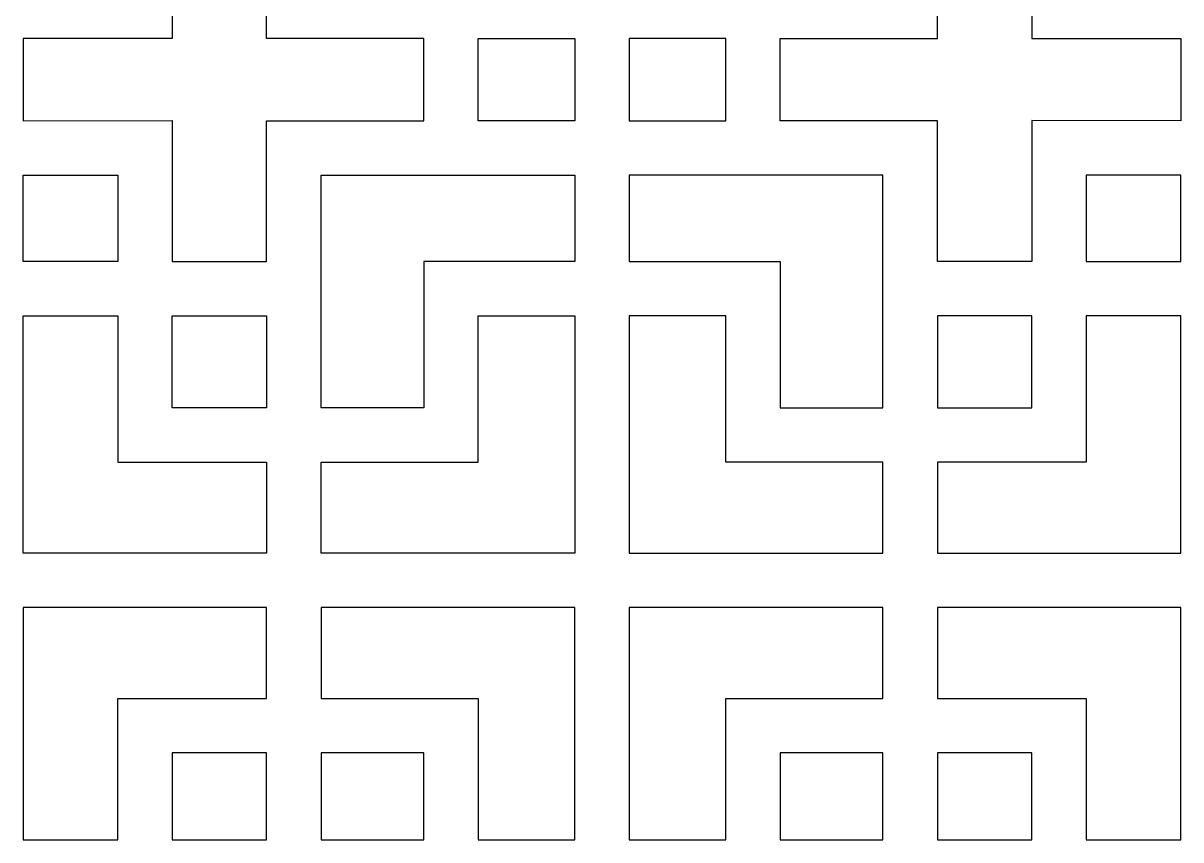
# Model space of a CAD drawing. Header units: centimetres. Extents: x -149 to 149, y -171 to 171.
# Drawn here: x 61.03 to 108.65, y -170.62 to -137.04 of the extents above; entities that cross this region are included whole.
import ezdxf

# ---------------------------------------------------------------- set-up
doc = ezdxf.new("R2010")
doc.units = ezdxf.units.CM
doc.header["$MEASUREMENT"] = 0
doc.layers.add('layer 1', color=7, linetype='Continuous')

msp = doc.modelspace()

# ---------------------------------------------------------------- linework, layer by layer
at = {"layer": 'layer 1', "color": 142}
for points, knots in [([(71.04248, -129.47628), (71.04248, -129.47628), (71.04249, -137.66954), (71.04249, -137.66954), (71.04249, -137.66954), (71.04249, -137.66954), (77.50891, -137.66955), (77.50891, -137.66955), (77.50891, -137.66955), (77.50891, -137.66955), (77.50891, -141.04874), (77.50891, -141.04874), (77.50891, -141.04874), (77.50891, -141.04874), (71.04249, -141.04874), (71.04249, -141.04874), (71.04249, -141.04874), (71.04249, -141.04874), (71.04249, -146.83809), (71.04249, -146.83809), (71.04249, -146.83809), (71.04249, -146.83809), (67.15705, -146.83809), (67.15705, -146.83809), (67.15705, -146.83809), (67.15705, -146.83809), (67.15705, -141.04566), (67.15705, -141.04566), (67.15705, -141.04566), (67.15705, -141.04566), (61.02606, -141.04874), (61.02606, -141.04874), (61.02606, -141.04874), (61.02606, -141.04874), (61.02606, -137.66955), (61.02606, -137.66955), (61.02606, -137.66955), (61.02606, -137.66955), (67.15705, -137.66955), (67.15705, -137.66955), (67.15705, -137.66955), (67.15705, -137.66955), (67.15705, -129.4763), (67.15705, -129.4763), (67.15705, -129.4763), (67.15705, -129.4763), (61.02606, -129.47628), (61.02606, -129.47628), (61.02606, -129.47628), (61.02606, -129.47628), (61.02606, -126.1064), (61.02606, -126.1064), (61.02606, -126.1064), (61.02606, -126.1064), (67.15705, -126.10642), (67.15705, -126.10642), (67.15705, -126.10642), (67.15705, -126.10642), (67.15705, -119.72384), (67.15705, -119.72384), (67.15705, -119.72384), (67.15705, -119.72384), (71.04249, -119.72384), (71.04249, -119.72384), (71.04249, -119.72384), (71.04249, -119.72384), (71.04249, -126.1064), (71.04249, -126.1064), (71.04249, -126.1064), (71.04249, -126.1064), (77.50891, -126.1064), (77.50891, -126.1064), (77.50891, -126.1064), (77.50891, -126.1064), (77.50891, -129.47628), (77.50891, -129.47628), (77.50891, -129.47628), (77.50891, -129.47628), (71.04248, -129.47628), (71.04248, -129.47628)], [0, 0, 0, 0, 0.04761905, 0.04761905, 0.04761905, 0.04761905, 0.0952381, 0.0952381, 0.0952381, 0.0952381, 0.14285714, 0.14285714, 0.14285714, 0.14285714, 0.19047619, 0.19047619, 0.19047619, 0.19047619, 0.23809524, 0.23809524, 0.23809524, 0.23809524, 0.28571429, 0.28571429, 0.28571429, 0.28571429, 0.33333333, 0.33333333, 0.33333333, 0.33333333, 0.38095238, 0.38095238, 0.38095238, 0.38095238, 0.42857143, 0.42857143, 0.42857143, 0.42857143, 0.47619048, 0.47619048, 0.47619048, 0.47619048, 0.52380952, 0.52380952, 0.52380952, 0.52380952, 0.57142857, 0.57142857, 0.57142857, 0.57142857, 0.61904762, 0.61904762, 0.61904762, 0.61904762, 0.66666667, 0.66666667, 0.66666667, 0.66666667, 0.71428571, 0.71428571, 0.71428571, 0.71428571, 0.76190476, 0.76190476, 0.76190476, 0.76190476, 0.80952381, 0.80952381, 0.80952381, 0.80952381, 0.85714286, 0.85714286, 0.85714286, 0.85714286, 0.9047619, 0.9047619, 0.9047619, 0.9047619, 1, 1, 1, 1]), ([(98.63536, -129.47628), (98.63536, -129.47628), (98.63534, -137.66954), (98.63534, -137.66954), (98.63534, -137.66954), (98.63534, -137.66954), (92.16892, -137.66955), (92.16892, -137.66955), (92.16892, -137.66955), (92.16892, -137.66955), (92.16892, -141.04874), (92.16892, -141.04874), (92.16892, -141.04874), (92.16892, -141.04874), (98.63534, -141.04874), (98.63534, -141.04874), (98.63534, -141.04874), (98.63534, -141.04874), (98.63534, -146.83809), (98.63534, -146.83809), (98.63534, -146.83809), (98.63534, -146.83809), (102.52079, -146.83809), (102.52079, -146.83809), (102.52079, -146.83809), (102.52079, -146.83809), (102.52079, -141.04566), (102.52079, -141.04566), (102.52079, -141.04566), (102.52079, -141.04566), (108.65177, -141.04874), (108.65177, -141.04874), (108.65177, -141.04874), (108.65177, -141.04874), (108.65177, -137.66955), (108.65177, -137.66955), (108.65177, -137.66955), (108.65177, -137.66955), (102.52079, -137.66955), (102.52079, -137.66955), (102.52079, -137.66955), (102.52079, -137.66955), (102.52079, -129.4763), (102.52079, -129.4763), (102.52079, -129.4763), (102.52079, -129.4763), (108.65177, -129.47628), (108.65177, -129.47628), (108.65177, -129.47628), (108.65177, -129.47628), (108.65177, -126.1064), (108.65177, -126.1064), (108.65177, -126.1064), (108.65177, -126.1064), (102.52079, -126.10642), (102.52079, -126.10642), (102.52079, -126.10642), (102.52079, -126.10642), (102.52079, -119.72384), (102.52079, -119.72384), (102.52079, -119.72384), (102.52079, -119.72384), (98.63534, -119.72384), (98.63534, -119.72384), (98.63534, -119.72384), (98.63534, -119.72384), (98.63534, -126.1064), (98.63534, -126.1064), (98.63534, -126.1064), (98.63534, -126.1064), (92.16892, -126.1064), (92.16892, -126.1064), (92.16892, -126.1064), (92.16892, -126.1064), (92.16892, -129.47628), (92.16892, -129.47628), (92.16892, -129.47628), (92.16892, -129.47628), (98.63536, -129.47628), (98.63536, -129.47628)], [0, 0, 0, 0, 0.04761905, 0.04761905, 0.04761905, 0.04761905, 0.0952381, 0.0952381, 0.0952381, 0.0952381, 0.14285714, 0.14285714, 0.14285714, 0.14285714, 0.19047619, 0.19047619, 0.19047619, 0.19047619, 0.23809524, 0.23809524, 0.23809524, 0.23809524, 0.28571429, 0.28571429, 0.28571429, 0.28571429, 0.33333333, 0.33333333, 0.33333333, 0.33333333, 0.38095238, 0.38095238, 0.38095238, 0.38095238, 0.42857143, 0.42857143, 0.42857143, 0.42857143, 0.47619048, 0.47619048, 0.47619048, 0.47619048, 0.52380952, 0.52380952, 0.52380952, 0.52380952, 0.57142857, 0.57142857, 0.57142857, 0.57142857, 0.61904762, 0.61904762, 0.61904762, 0.61904762, 0.66666667, 0.66666667, 0.66666667, 0.66666667, 0.71428571, 0.71428571, 0.71428571, 0.71428571, 0.76190476, 0.76190476, 0.76190476, 0.76190476, 0.80952381, 0.80952381, 0.80952381, 0.80952381, 0.85714286, 0.85714286, 0.85714286, 0.85714286, 0.9047619, 0.9047619, 0.9047619, 0.9047619, 1, 1, 1, 1]), ([(83.72001, -137.66442), (83.72001, -137.66442), (79.74712, -137.66442), (79.74712, -137.66442), (79.74712, -137.66442), (79.74712, -137.66442), (79.74712, -141.05151), (79.74712, -141.05151), (79.74712, -141.05151), (79.74712, -141.05151), (83.72001, -141.05151), (83.72001, -141.05151), (83.72001, -141.05151), (83.72001, -141.05151), (83.72001, -137.66442), (83.72001, -137.66442)], [0, 0, 0, 0, 0.2, 0.2, 0.2, 0.2, 0.4, 0.4, 0.4, 0.4, 0.6, 0.6, 0.6, 0.6, 1, 1, 1, 1]), ([(85.95782, -137.66442), (85.95782, -137.66442), (89.93071, -137.66442), (89.93071, -137.66442), (89.93071, -137.66442), (89.93071, -137.66442), (89.93071, -141.05151), (89.93071, -141.05151), (89.93071, -141.05151), (89.93071, -141.05151), (85.95782, -141.05151), (85.95782, -141.05151), (85.95782, -141.05151), (85.95782, -141.05151), (85.95782, -137.66442), (85.95782, -137.66442)], [0, 0, 0, 0, 0.2, 0.2, 0.2, 0.2, 0.4, 0.4, 0.4, 0.4, 0.6, 0.6, 0.6, 0.6, 1, 1, 1, 1]), ([(64.91461, -143.28187), (64.91461, -143.28187), (61.02606, -143.28187), (61.02606, -143.28187), (61.02606, -143.28187), (61.02606, -143.28187), (61.02606, -146.83188), (61.02606, -146.83188), (61.02606, -146.83188), (61.02606, -146.83188), (64.91461, -146.83188), (64.91461, -146.83188), (64.91461, -146.83188), (64.91461, -146.83188), (64.91461, -143.28187), (64.91461, -143.28187)], [0, 0, 0, 0, 0.2, 0.2, 0.2, 0.2, 0.4, 0.4, 0.4, 0.4, 0.6, 0.6, 0.6, 0.6, 1, 1, 1, 1]), ([(77.50891, -146.83188), (77.50891, -146.83188), (83.72065, -146.8334), (83.72065, -146.8334), (83.72065, -146.8334), (83.72065, -146.8334), (83.72065, -143.28498), (83.72065, -143.28498), (83.72065, -143.28498), (83.72065, -143.28498), (73.28853, -143.28498), (73.28853, -143.28498), (73.28853, -143.28498), (73.28853, -143.28498), (73.28182, -152.85416), (73.28182, -152.85416), (73.28182, -152.85416), (73.28182, -152.85416), (77.50891, -152.85416), (77.50891, -152.85416), (77.50891, -152.85416), (77.50891, -152.85416), (77.50891, -146.83188), (77.50891, -146.83188)], [0, 0, 0, 0, 0.14285714, 0.14285714, 0.14285714, 0.14285714, 0.28571429, 0.28571429, 0.28571429, 0.28571429, 0.42857143, 0.42857143, 0.42857143, 0.42857143, 0.57142857, 0.57142857, 0.57142857, 0.57142857, 0.71428571, 0.71428571, 0.71428571, 0.71428571, 1, 1, 1, 1]), ([(92.16892, -146.83188), (92.16892, -146.83188), (85.95718, -146.8334), (85.95718, -146.8334), (85.95718, -146.8334), (85.95718, -146.8334), (85.95718, -143.28498), (85.95718, -143.28498), (85.95718, -143.28498), (85.95718, -143.28498), (96.3893, -143.28498), (96.3893, -143.28498), (96.3893, -143.28498), (96.3893, -143.28498), (96.39601, -152.85416), (96.39601, -152.85416), (96.39601, -152.85416), (96.39601, -152.85416), (92.16892, -152.85416), (92.16892, -152.85416), (92.16892, -152.85416), (92.16892, -152.85416), (92.16892, -146.83188), (92.16892, -146.83188)], [0, 0, 0, 0, 0.14285714, 0.14285714, 0.14285714, 0.14285714, 0.28571429, 0.28571429, 0.28571429, 0.28571429, 0.42857143, 0.42857143, 0.42857143, 0.42857143, 0.57142857, 0.57142857, 0.57142857, 0.57142857, 0.71428571, 0.71428571, 0.71428571, 0.71428571, 1, 1, 1, 1]), ([(104.76322, -143.28187), (104.76322, -143.28187), (108.65177, -143.28187), (108.65177, -143.28187), (108.65177, -143.28187), (108.65177, -143.28187), (108.65177, -146.83188), (108.65177, -146.83188), (108.65177, -146.83188), (108.65177, -146.83188), (104.76322, -146.83188), (104.76322, -146.83188), (104.76322, -146.83188), (104.76322, -146.83188), (104.76322, -143.28187), (104.76322, -143.28187)], [0, 0, 0, 0, 0.2, 0.2, 0.2, 0.2, 0.4, 0.4, 0.4, 0.4, 0.6, 0.6, 0.6, 0.6, 1, 1, 1, 1]), ([(71.04249, -149.06811), (71.04249, -149.06811), (67.15084, -149.06811), (67.15084, -149.06811), (67.15084, -149.06811), (67.15084, -149.06811), (67.15084, -152.85416), (67.15084, -152.85416), (67.15084, -152.85416), (67.15084, -152.85416), (71.04249, -152.85416), (71.04249, -152.85416), (71.04249, -152.85416), (71.04249, -152.85416), (71.04249, -149.06811), (71.04249, -149.06811)], [0, 0, 0, 0, 0.2, 0.2, 0.2, 0.2, 0.4, 0.4, 0.4, 0.4, 0.6, 0.6, 0.6, 0.6, 1, 1, 1, 1]), ([(98.63534, -149.06811), (98.63534, -149.06811), (102.527, -149.06811), (102.527, -149.06811), (102.527, -149.06811), (102.527, -149.06811), (102.527, -152.85416), (102.527, -152.85416), (102.527, -152.85416), (102.527, -152.85416), (98.63534, -152.85416), (98.63534, -152.85416), (98.63534, -152.85416), (98.63534, -152.85416), (98.63534, -149.06811), (98.63534, -149.06811)], [0, 0, 0, 0, 0.2, 0.2, 0.2, 0.2, 0.4, 0.4, 0.4, 0.4, 0.6, 0.6, 0.6, 0.6, 1, 1, 1, 1]), ([(64.91461, -155.09039), (64.91461, -155.09039), (64.91461, -149.07121), (64.91461, -149.07121), (64.91461, -149.07121), (64.91461, -149.07121), (61.02606, -149.07121), (61.02606, -149.07121), (61.02606, -149.07121), (61.02606, -149.07121), (61.02606, -158.82985), (61.02606, -158.82985), (61.02606, -158.82985), (61.02606, -158.82985), (71.04249, -158.82985), (71.04249, -158.82985), (71.04249, -158.82985), (71.04249, -158.82985), (71.04249, -155.09039), (71.04249, -155.09039), (71.04249, -155.09039), (71.04249, -155.09039), (64.91461, -155.09039), (64.91461, -155.09039)], [0, 0, 0, 0, 0.14285714, 0.14285714, 0.14285714, 0.14285714, 0.28571429, 0.28571429, 0.28571429, 0.28571429, 0.42857143, 0.42857143, 0.42857143, 0.42857143, 0.57142857, 0.57142857, 0.57142857, 0.57142857, 0.71428571, 0.71428571, 0.71428571, 0.71428571, 1, 1, 1, 1]), ([(83.72065, -149.07121), (83.72065, -149.07121), (79.74514, -149.07121), (79.74514, -149.07121), (79.74514, -149.07121), (79.74514, -149.07121), (79.74823, -155.09039), (79.74823, -155.09039), (79.74823, -155.09039), (79.74823, -155.09039), (73.28182, -155.09039), (73.28182, -155.09039), (73.28182, -155.09039), (73.28182, -155.09039), (73.28182, -158.82985), (73.28182, -158.82985), (73.28182, -158.82985), (73.28182, -158.82985), (83.72065, -158.82985), (83.72065, -158.82985), (83.72065, -158.82985), (83.72065, -158.82985), (83.72065, -149.07121), (83.72065, -149.07121)], [0, 0, 0, 0, 0.14285714, 0.14285714, 0.14285714, 0.14285714, 0.28571429, 0.28571429, 0.28571429, 0.28571429, 0.42857143, 0.42857143, 0.42857143, 0.42857143, 0.57142857, 0.57142857, 0.57142857, 0.57142857, 0.71428571, 0.71428571, 0.71428571, 0.71428571, 1, 1, 1, 1]), ([(85.95718, -149.07121), (85.95718, -149.07121), (89.9327, -149.07121), (89.9327, -149.07121), (89.9327, -149.07121), (89.9327, -149.07121), (89.9296, -155.09039), (89.9296, -155.09039), (89.9296, -155.09039), (89.9296, -155.09039), (96.39601, -155.09039), (96.39601, -155.09039), (96.39601, -155.09039), (96.39601, -155.09039), (96.39601, -158.82985), (96.39601, -158.82985), (96.39601, -158.82985), (96.39601, -158.82985), (85.95718, -158.82985), (85.95718, -158.82985), (85.95718, -158.82985), (85.95718, -158.82985), (85.95718, -149.07121), (85.95718, -149.07121)], [0, 0, 0, 0, 0.14285714, 0.14285714, 0.14285714, 0.14285714, 0.28571429, 0.28571429, 0.28571429, 0.28571429, 0.42857143, 0.42857143, 0.42857143, 0.42857143, 0.57142857, 0.57142857, 0.57142857, 0.57142857, 0.71428571, 0.71428571, 0.71428571, 0.71428571, 1, 1, 1, 1]), ([(104.76322, -155.09039), (104.76322, -155.09039), (104.76322, -149.07121), (104.76322, -149.07121), (104.76322, -149.07121), (104.76322, -149.07121), (108.65177, -149.07121), (108.65177, -149.07121), (108.65177, -149.07121), (108.65177, -149.07121), (108.65177, -158.82985), (108.65177, -158.82985), (108.65177, -158.82985), (108.65177, -158.82985), (98.63534, -158.82985), (98.63534, -158.82985), (98.63534, -158.82985), (98.63534, -158.82985), (98.63534, -155.09039), (98.63534, -155.09039), (98.63534, -155.09039), (98.63534, -155.09039), (104.76322, -155.09039), (104.76322, -155.09039)], [0, 0, 0, 0, 0.14285714, 0.14285714, 0.14285714, 0.14285714, 0.28571429, 0.28571429, 0.28571429, 0.28571429, 0.42857143, 0.42857143, 0.42857143, 0.42857143, 0.57142857, 0.57142857, 0.57142857, 0.57142857, 0.71428571, 0.71428571, 0.71428571, 0.71428571, 1, 1, 1, 1]), ([(61.02606, -170.61822), (61.02606, -170.61822), (61.02606, -161.06514), (61.02606, -161.06514), (61.02606, -161.06514), (61.02606, -161.06514), (71.04249, -161.06514), (71.04249, -161.06514), (71.04249, -161.06514), (71.04249, -161.06514), (71.04249, -164.8046), (71.04249, -164.8046), (71.04249, -164.8046), (71.04249, -164.8046), (64.91461, -164.8046), (64.91461, -164.8046), (64.91461, -164.8046), (64.91461, -164.8046), (64.91461, -170.61822), (64.91461, -170.61822), (64.91461, -170.61822), (64.91461, -170.61822), (61.02606, -170.61822), (61.02606, -170.61822)], [0, 0, 0, 0, 0.14285714, 0.14285714, 0.14285714, 0.14285714, 0.28571429, 0.28571429, 0.28571429, 0.28571429, 0.42857143, 0.42857143, 0.42857143, 0.42857143, 0.57142857, 0.57142857, 0.57142857, 0.57142857, 0.71428571, 0.71428571, 0.71428571, 0.71428571, 1, 1, 1, 1]), ([(79.74527, -170.61822), (79.74527, -170.61822), (79.74823, -164.8046), (79.74823, -164.8046), (79.74823, -164.8046), (79.74823, -164.8046), (73.28182, -164.8046), (73.28182, -164.8046), (73.28182, -164.8046), (73.28182, -164.8046), (73.28182, -161.06514), (73.28182, -161.06514), (73.28182, -161.06514), (73.28182, -161.06514), (83.72065, -161.06514), (83.72065, -161.06514), (83.72065, -161.06514), (83.72065, -161.06514), (83.72066, -170.61822), (83.72066, -170.61822), (83.72066, -170.61822), (83.72066, -170.61822), (79.74527, -170.61822), (79.74527, -170.61822)], [0, 0, 0, 0, 0.14285714, 0.14285714, 0.14285714, 0.14285714, 0.28571429, 0.28571429, 0.28571429, 0.28571429, 0.42857143, 0.42857143, 0.42857143, 0.42857143, 0.57142857, 0.57142857, 0.57142857, 0.57142857, 0.71428571, 0.71428571, 0.71428571, 0.71428571, 1, 1, 1, 1]), ([(85.95718, -170.61822), (85.95718, -170.61822), (85.95718, -161.06514), (85.95718, -161.06514), (85.95718, -161.06514), (85.95718, -161.06514), (96.39601, -161.06514), (96.39601, -161.06514), (96.39601, -161.06514), (96.39601, -161.06514), (96.39601, -164.8046), (96.39601, -164.8046), (96.39601, -164.8046), (96.39601, -164.8046), (89.9296, -164.8046), (89.9296, -164.8046), (89.9296, -164.8046), (89.9296, -164.8046), (89.9326, -170.61822), (89.9326, -170.61822), (89.9326, -170.61822), (89.9326, -170.61822), (85.95718, -170.61822), (85.95718, -170.61822)], [0, 0, 0, 0, 0.14285714, 0.14285714, 0.14285714, 0.14285714, 0.28571429, 0.28571429, 0.28571429, 0.28571429, 0.42857143, 0.42857143, 0.42857143, 0.42857143, 0.57142857, 0.57142857, 0.57142857, 0.57142857, 0.71428571, 0.71428571, 0.71428571, 0.71428571, 1, 1, 1, 1]), ([(104.76322, -170.61822), (104.76322, -170.61822), (104.76322, -164.8046), (104.76322, -164.8046), (104.76322, -164.8046), (104.76322, -164.8046), (98.63534, -164.8046), (98.63534, -164.8046), (98.63534, -164.8046), (98.63534, -164.8046), (98.63534, -161.06514), (98.63534, -161.06514), (98.63534, -161.06514), (98.63534, -161.06514), (108.65177, -161.06514), (108.65177, -161.06514), (108.65177, -161.06514), (108.65177, -161.06514), (108.65178, -170.61822), (108.65178, -170.61822), (108.65178, -170.61822), (108.65178, -170.61822), (104.76322, -170.61822), (104.76322, -170.61822)], [0, 0, 0, 0, 0.14285714, 0.14285714, 0.14285714, 0.14285714, 0.28571429, 0.28571429, 0.28571429, 0.28571429, 0.42857143, 0.42857143, 0.42857143, 0.42857143, 0.57142857, 0.57142857, 0.57142857, 0.57142857, 0.71428571, 0.71428571, 0.71428571, 0.71428571, 1, 1, 1, 1]), ([(67.15084, -170.61822), (67.15084, -170.61822), (67.15084, -167.04083), (67.15084, -167.04083), (67.15084, -167.04083), (67.15084, -167.04083), (71.04249, -167.04083), (71.04249, -167.04083), (71.04249, -167.04083), (71.04249, -167.04083), (71.0425, -170.61822), (71.0425, -170.61822), (71.0425, -170.61822), (71.0425, -170.61822), (67.15084, -170.61822), (67.15084, -170.61822)], [0, 0, 0, 0, 0.2, 0.2, 0.2, 0.2, 0.4, 0.4, 0.4, 0.4, 0.6, 0.6, 0.6, 0.6, 1, 1, 1, 1]), ([(73.28431, -170.61822), (73.28431, -170.61822), (73.28182, -167.04083), (73.28182, -167.04083), (73.28182, -167.04083), (73.28182, -167.04083), (77.50891, -167.04083), (77.50891, -167.04083), (77.50891, -167.04083), (77.50891, -167.04083), (77.50892, -170.61822), (77.50892, -170.61822), (77.50892, -170.61822), (77.50892, -170.61822), (73.28431, -170.61822), (73.28431, -170.61822)], [0, 0, 0, 0, 0.2, 0.2, 0.2, 0.2, 0.4, 0.4, 0.4, 0.4, 0.6, 0.6, 0.6, 0.6, 1, 1, 1, 1]), ([(92.16894, -170.61822), (92.16894, -170.61822), (92.16892, -167.04083), (92.16892, -167.04083), (92.16892, -167.04083), (92.16892, -167.04083), (96.39601, -167.04083), (96.39601, -167.04083), (96.39601, -167.04083), (96.39601, -167.04083), (96.39351, -170.61822), (96.39351, -170.61822), (96.39351, -170.61822), (96.39351, -170.61822), (92.16894, -170.61822), (92.16894, -170.61822)], [0, 0, 0, 0, 0.2, 0.2, 0.2, 0.2, 0.4, 0.4, 0.4, 0.4, 0.6, 0.6, 0.6, 0.6, 1, 1, 1, 1]), ([(98.63532, -170.61822), (98.63532, -170.61822), (98.63534, -167.04083), (98.63534, -167.04083), (98.63534, -167.04083), (98.63534, -167.04083), (102.527, -167.04083), (102.527, -167.04083), (102.527, -167.04083), (102.527, -167.04083), (102.527, -170.61822), (102.527, -170.61822), (102.527, -170.61822), (102.527, -170.61822), (98.63532, -170.61822), (98.63532, -170.61822)], [0, 0, 0, 0, 0.2, 0.2, 0.2, 0.2, 0.4, 0.4, 0.4, 0.4, 0.6, 0.6, 0.6, 0.6, 1, 1, 1, 1])]:
    msp.add_open_spline(points, degree=3, knots=knots, dxfattribs=at)
at = {"layer": 'layer 1', "color": 250, "lineweight": 9}
for points, knots in [([(71.04248, -129.47628), (71.04248, -129.47628), (71.04249, -137.66954), (71.04249, -137.66954), (71.04249, -137.66954), (71.04249, -137.66954), (77.50891, -137.66955), (77.50891, -137.66955), (77.50891, -137.66955), (77.50891, -137.66955), (77.50891, -141.04874), (77.50891, -141.04874), (77.50891, -141.04874), (77.50891, -141.04874), (71.04249, -141.04874), (71.04249, -141.04874), (71.04249, -141.04874), (71.04249, -141.04874), (71.04249, -146.83809), (71.04249, -146.83809), (71.04249, -146.83809), (71.04249, -146.83809), (67.15705, -146.83809), (67.15705, -146.83809), (67.15705, -146.83809), (67.15705, -146.83809), (67.15705, -141.04566), (67.15705, -141.04566), (67.15705, -141.04566), (67.15705, -141.04566), (61.02606, -141.04874), (61.02606, -141.04874), (61.02606, -141.04874), (61.02606, -141.04874), (61.02606, -137.66955), (61.02606, -137.66955), (61.02606, -137.66955), (61.02606, -137.66955), (67.15705, -137.66955), (67.15705, -137.66955), (67.15705, -137.66955), (67.15705, -137.66955), (67.15705, -129.4763), (67.15705, -129.4763), (67.15705, -129.4763), (67.15705, -129.4763), (61.02606, -129.47628), (61.02606, -129.47628), (61.02606, -129.47628), (61.02606, -129.47628), (61.02606, -126.1064), (61.02606, -126.1064), (61.02606, -126.1064), (61.02606, -126.1064), (67.15705, -126.10642), (67.15705, -126.10642), (67.15705, -126.10642), (67.15705, -126.10642), (67.15705, -119.72384), (67.15705, -119.72384), (67.15705, -119.72384), (67.15705, -119.72384), (71.04249, -119.72384), (71.04249, -119.72384), (71.04249, -119.72384), (71.04249, -119.72384), (71.04249, -126.1064), (71.04249, -126.1064), (71.04249, -126.1064), (71.04249, -126.1064), (77.50891, -126.1064), (77.50891, -126.1064), (77.50891, -126.1064), (77.50891, -126.1064), (77.50891, -129.47628), (77.50891, -129.47628), (77.50891, -129.47628), (77.50891, -129.47628), (71.04248, -129.47628), (71.04248, -129.47628)], [0, 0, 0, 0, 0.04761905, 0.04761905, 0.04761905, 0.04761905, 0.0952381, 0.0952381, 0.0952381, 0.0952381, 0.14285714, 0.14285714, 0.14285714, 0.14285714, 0.19047619, 0.19047619, 0.19047619, 0.19047619, 0.23809524, 0.23809524, 0.23809524, 0.23809524, 0.28571429, 0.28571429, 0.28571429, 0.28571429, 0.33333333, 0.33333333, 0.33333333, 0.33333333, 0.38095238, 0.38095238, 0.38095238, 0.38095238, 0.42857143, 0.42857143, 0.42857143, 0.42857143, 0.47619048, 0.47619048, 0.47619048, 0.47619048, 0.52380952, 0.52380952, 0.52380952, 0.52380952, 0.57142857, 0.57142857, 0.57142857, 0.57142857, 0.61904762, 0.61904762, 0.61904762, 0.61904762, 0.66666667, 0.66666667, 0.66666667, 0.66666667, 0.71428571, 0.71428571, 0.71428571, 0.71428571, 0.76190476, 0.76190476, 0.76190476, 0.76190476, 0.80952381, 0.80952381, 0.80952381, 0.80952381, 0.85714286, 0.85714286, 0.85714286, 0.85714286, 0.9047619, 0.9047619, 0.9047619, 0.9047619, 1, 1, 1, 1]), ([(98.63536, -129.47628), (98.63536, -129.47628), (98.63534, -137.66954), (98.63534, -137.66954), (98.63534, -137.66954), (98.63534, -137.66954), (92.16892, -137.66955), (92.16892, -137.66955), (92.16892, -137.66955), (92.16892, -137.66955), (92.16892, -141.04874), (92.16892, -141.04874), (92.16892, -141.04874), (92.16892, -141.04874), (98.63534, -141.04874), (98.63534, -141.04874), (98.63534, -141.04874), (98.63534, -141.04874), (98.63534, -146.83809), (98.63534, -146.83809), (98.63534, -146.83809), (98.63534, -146.83809), (102.52079, -146.83809), (102.52079, -146.83809), (102.52079, -146.83809), (102.52079, -146.83809), (102.52079, -141.04566), (102.52079, -141.04566), (102.52079, -141.04566), (102.52079, -141.04566), (108.65177, -141.04874), (108.65177, -141.04874), (108.65177, -141.04874), (108.65177, -141.04874), (108.65177, -137.66955), (108.65177, -137.66955), (108.65177, -137.66955), (108.65177, -137.66955), (102.52079, -137.66955), (102.52079, -137.66955), (102.52079, -137.66955), (102.52079, -137.66955), (102.52079, -129.4763), (102.52079, -129.4763), (102.52079, -129.4763), (102.52079, -129.4763), (108.65177, -129.47628), (108.65177, -129.47628), (108.65177, -129.47628), (108.65177, -129.47628), (108.65177, -126.1064), (108.65177, -126.1064), (108.65177, -126.1064), (108.65177, -126.1064), (102.52079, -126.10642), (102.52079, -126.10642), (102.52079, -126.10642), (102.52079, -126.10642), (102.52079, -119.72384), (102.52079, -119.72384), (102.52079, -119.72384), (102.52079, -119.72384), (98.63534, -119.72384), (98.63534, -119.72384), (98.63534, -119.72384), (98.63534, -119.72384), (98.63534, -126.1064), (98.63534, -126.1064), (98.63534, -126.1064), (98.63534, -126.1064), (92.16892, -126.1064), (92.16892, -126.1064), (92.16892, -126.1064), (92.16892, -126.1064), (92.16892, -129.47628), (92.16892, -129.47628), (92.16892, -129.47628), (92.16892, -129.47628), (98.63536, -129.47628), (98.63536, -129.47628)], [0, 0, 0, 0, 0.04761905, 0.04761905, 0.04761905, 0.04761905, 0.0952381, 0.0952381, 0.0952381, 0.0952381, 0.14285714, 0.14285714, 0.14285714, 0.14285714, 0.19047619, 0.19047619, 0.19047619, 0.19047619, 0.23809524, 0.23809524, 0.23809524, 0.23809524, 0.28571429, 0.28571429, 0.28571429, 0.28571429, 0.33333333, 0.33333333, 0.33333333, 0.33333333, 0.38095238, 0.38095238, 0.38095238, 0.38095238, 0.42857143, 0.42857143, 0.42857143, 0.42857143, 0.47619048, 0.47619048, 0.47619048, 0.47619048, 0.52380952, 0.52380952, 0.52380952, 0.52380952, 0.57142857, 0.57142857, 0.57142857, 0.57142857, 0.61904762, 0.61904762, 0.61904762, 0.61904762, 0.66666667, 0.66666667, 0.66666667, 0.66666667, 0.71428571, 0.71428571, 0.71428571, 0.71428571, 0.76190476, 0.76190476, 0.76190476, 0.76190476, 0.80952381, 0.80952381, 0.80952381, 0.80952381, 0.85714286, 0.85714286, 0.85714286, 0.85714286, 0.9047619, 0.9047619, 0.9047619, 0.9047619, 1, 1, 1, 1]), ([(83.72001, -137.66442), (83.72001, -137.66442), (79.74712, -137.66442), (79.74712, -137.66442), (79.74712, -137.66442), (79.74712, -137.66442), (79.74712, -141.05151), (79.74712, -141.05151), (79.74712, -141.05151), (79.74712, -141.05151), (83.72001, -141.05151), (83.72001, -141.05151), (83.72001, -141.05151), (83.72001, -141.05151), (83.72001, -137.66442), (83.72001, -137.66442)], [0, 0, 0, 0, 0.2, 0.2, 0.2, 0.2, 0.4, 0.4, 0.4, 0.4, 0.6, 0.6, 0.6, 0.6, 1, 1, 1, 1]), ([(85.95782, -137.66442), (85.95782, -137.66442), (89.93071, -137.66442), (89.93071, -137.66442), (89.93071, -137.66442), (89.93071, -137.66442), (89.93071, -141.05151), (89.93071, -141.05151), (89.93071, -141.05151), (89.93071, -141.05151), (85.95782, -141.05151), (85.95782, -141.05151), (85.95782, -141.05151), (85.95782, -141.05151), (85.95782, -137.66442), (85.95782, -137.66442)], [0, 0, 0, 0, 0.2, 0.2, 0.2, 0.2, 0.4, 0.4, 0.4, 0.4, 0.6, 0.6, 0.6, 0.6, 1, 1, 1, 1]), ([(64.91461, -143.28187), (64.91461, -143.28187), (61.02606, -143.28187), (61.02606, -143.28187), (61.02606, -143.28187), (61.02606, -143.28187), (61.02606, -146.83188), (61.02606, -146.83188), (61.02606, -146.83188), (61.02606, -146.83188), (64.91461, -146.83188), (64.91461, -146.83188), (64.91461, -146.83188), (64.91461, -146.83188), (64.91461, -143.28187), (64.91461, -143.28187)], [0, 0, 0, 0, 0.2, 0.2, 0.2, 0.2, 0.4, 0.4, 0.4, 0.4, 0.6, 0.6, 0.6, 0.6, 1, 1, 1, 1]), ([(77.50891, -146.83188), (77.50891, -146.83188), (83.72065, -146.8334), (83.72065, -146.8334), (83.72065, -146.8334), (83.72065, -146.8334), (83.72065, -143.28498), (83.72065, -143.28498), (83.72065, -143.28498), (83.72065, -143.28498), (73.28853, -143.28498), (73.28853, -143.28498), (73.28853, -143.28498), (73.28853, -143.28498), (73.28182, -152.85416), (73.28182, -152.85416), (73.28182, -152.85416), (73.28182, -152.85416), (77.50891, -152.85416), (77.50891, -152.85416), (77.50891, -152.85416), (77.50891, -152.85416), (77.50891, -146.83188), (77.50891, -146.83188)], [0, 0, 0, 0, 0.14285714, 0.14285714, 0.14285714, 0.14285714, 0.28571429, 0.28571429, 0.28571429, 0.28571429, 0.42857143, 0.42857143, 0.42857143, 0.42857143, 0.57142857, 0.57142857, 0.57142857, 0.57142857, 0.71428571, 0.71428571, 0.71428571, 0.71428571, 1, 1, 1, 1]), ([(92.16892, -146.83188), (92.16892, -146.83188), (85.95718, -146.8334), (85.95718, -146.8334), (85.95718, -146.8334), (85.95718, -146.8334), (85.95718, -143.28498), (85.95718, -143.28498), (85.95718, -143.28498), (85.95718, -143.28498), (96.3893, -143.28498), (96.3893, -143.28498), (96.3893, -143.28498), (96.3893, -143.28498), (96.39601, -152.85416), (96.39601, -152.85416), (96.39601, -152.85416), (96.39601, -152.85416), (92.16892, -152.85416), (92.16892, -152.85416), (92.16892, -152.85416), (92.16892, -152.85416), (92.16892, -146.83188), (92.16892, -146.83188)], [0, 0, 0, 0, 0.14285714, 0.14285714, 0.14285714, 0.14285714, 0.28571429, 0.28571429, 0.28571429, 0.28571429, 0.42857143, 0.42857143, 0.42857143, 0.42857143, 0.57142857, 0.57142857, 0.57142857, 0.57142857, 0.71428571, 0.71428571, 0.71428571, 0.71428571, 1, 1, 1, 1]), ([(104.76322, -143.28187), (104.76322, -143.28187), (108.65177, -143.28187), (108.65177, -143.28187), (108.65177, -143.28187), (108.65177, -143.28187), (108.65177, -146.83188), (108.65177, -146.83188), (108.65177, -146.83188), (108.65177, -146.83188), (104.76322, -146.83188), (104.76322, -146.83188), (104.76322, -146.83188), (104.76322, -146.83188), (104.76322, -143.28187), (104.76322, -143.28187)], [0, 0, 0, 0, 0.2, 0.2, 0.2, 0.2, 0.4, 0.4, 0.4, 0.4, 0.6, 0.6, 0.6, 0.6, 1, 1, 1, 1]), ([(71.04249, -149.06811), (71.04249, -149.06811), (67.15084, -149.06811), (67.15084, -149.06811), (67.15084, -149.06811), (67.15084, -149.06811), (67.15084, -152.85416), (67.15084, -152.85416), (67.15084, -152.85416), (67.15084, -152.85416), (71.04249, -152.85416), (71.04249, -152.85416), (71.04249, -152.85416), (71.04249, -152.85416), (71.04249, -149.06811), (71.04249, -149.06811)], [0, 0, 0, 0, 0.2, 0.2, 0.2, 0.2, 0.4, 0.4, 0.4, 0.4, 0.6, 0.6, 0.6, 0.6, 1, 1, 1, 1]), ([(98.63534, -149.06811), (98.63534, -149.06811), (102.527, -149.06811), (102.527, -149.06811), (102.527, -149.06811), (102.527, -149.06811), (102.527, -152.85416), (102.527, -152.85416), (102.527, -152.85416), (102.527, -152.85416), (98.63534, -152.85416), (98.63534, -152.85416), (98.63534, -152.85416), (98.63534, -152.85416), (98.63534, -149.06811), (98.63534, -149.06811)], [0, 0, 0, 0, 0.2, 0.2, 0.2, 0.2, 0.4, 0.4, 0.4, 0.4, 0.6, 0.6, 0.6, 0.6, 1, 1, 1, 1]), ([(64.91461, -155.09039), (64.91461, -155.09039), (64.91461, -149.07121), (64.91461, -149.07121), (64.91461, -149.07121), (64.91461, -149.07121), (61.02606, -149.07121), (61.02606, -149.07121), (61.02606, -149.07121), (61.02606, -149.07121), (61.02606, -158.82985), (61.02606, -158.82985), (61.02606, -158.82985), (61.02606, -158.82985), (71.04249, -158.82985), (71.04249, -158.82985), (71.04249, -158.82985), (71.04249, -158.82985), (71.04249, -155.09039), (71.04249, -155.09039), (71.04249, -155.09039), (71.04249, -155.09039), (64.91461, -155.09039), (64.91461, -155.09039)], [0, 0, 0, 0, 0.14285714, 0.14285714, 0.14285714, 0.14285714, 0.28571429, 0.28571429, 0.28571429, 0.28571429, 0.42857143, 0.42857143, 0.42857143, 0.42857143, 0.57142857, 0.57142857, 0.57142857, 0.57142857, 0.71428571, 0.71428571, 0.71428571, 0.71428571, 1, 1, 1, 1]), ([(83.72065, -149.07121), (83.72065, -149.07121), (79.74514, -149.07121), (79.74514, -149.07121), (79.74514, -149.07121), (79.74514, -149.07121), (79.74823, -155.09039), (79.74823, -155.09039), (79.74823, -155.09039), (79.74823, -155.09039), (73.28182, -155.09039), (73.28182, -155.09039), (73.28182, -155.09039), (73.28182, -155.09039), (73.28182, -158.82985), (73.28182, -158.82985), (73.28182, -158.82985), (73.28182, -158.82985), (83.72065, -158.82985), (83.72065, -158.82985), (83.72065, -158.82985), (83.72065, -158.82985), (83.72065, -149.07121), (83.72065, -149.07121)], [0, 0, 0, 0, 0.14285714, 0.14285714, 0.14285714, 0.14285714, 0.28571429, 0.28571429, 0.28571429, 0.28571429, 0.42857143, 0.42857143, 0.42857143, 0.42857143, 0.57142857, 0.57142857, 0.57142857, 0.57142857, 0.71428571, 0.71428571, 0.71428571, 0.71428571, 1, 1, 1, 1]), ([(85.95718, -149.07121), (85.95718, -149.07121), (89.9327, -149.07121), (89.9327, -149.07121), (89.9327, -149.07121), (89.9327, -149.07121), (89.9296, -155.09039), (89.9296, -155.09039), (89.9296, -155.09039), (89.9296, -155.09039), (96.39601, -155.09039), (96.39601, -155.09039), (96.39601, -155.09039), (96.39601, -155.09039), (96.39601, -158.82985), (96.39601, -158.82985), (96.39601, -158.82985), (96.39601, -158.82985), (85.95718, -158.82985), (85.95718, -158.82985), (85.95718, -158.82985), (85.95718, -158.82985), (85.95718, -149.07121), (85.95718, -149.07121)], [0, 0, 0, 0, 0.14285714, 0.14285714, 0.14285714, 0.14285714, 0.28571429, 0.28571429, 0.28571429, 0.28571429, 0.42857143, 0.42857143, 0.42857143, 0.42857143, 0.57142857, 0.57142857, 0.57142857, 0.57142857, 0.71428571, 0.71428571, 0.71428571, 0.71428571, 1, 1, 1, 1]), ([(104.76322, -155.09039), (104.76322, -155.09039), (104.76322, -149.07121), (104.76322, -149.07121), (104.76322, -149.07121), (104.76322, -149.07121), (108.65177, -149.07121), (108.65177, -149.07121), (108.65177, -149.07121), (108.65177, -149.07121), (108.65177, -158.82985), (108.65177, -158.82985), (108.65177, -158.82985), (108.65177, -158.82985), (98.63534, -158.82985), (98.63534, -158.82985), (98.63534, -158.82985), (98.63534, -158.82985), (98.63534, -155.09039), (98.63534, -155.09039), (98.63534, -155.09039), (98.63534, -155.09039), (104.76322, -155.09039), (104.76322, -155.09039)], [0, 0, 0, 0, 0.14285714, 0.14285714, 0.14285714, 0.14285714, 0.28571429, 0.28571429, 0.28571429, 0.28571429, 0.42857143, 0.42857143, 0.42857143, 0.42857143, 0.57142857, 0.57142857, 0.57142857, 0.57142857, 0.71428571, 0.71428571, 0.71428571, 0.71428571, 1, 1, 1, 1]), ([(61.02606, -170.61822), (61.02606, -170.61822), (61.02606, -161.06514), (61.02606, -161.06514), (61.02606, -161.06514), (61.02606, -161.06514), (71.04249, -161.06514), (71.04249, -161.06514), (71.04249, -161.06514), (71.04249, -161.06514), (71.04249, -164.8046), (71.04249, -164.8046), (71.04249, -164.8046), (71.04249, -164.8046), (64.91461, -164.8046), (64.91461, -164.8046), (64.91461, -164.8046), (64.91461, -164.8046), (64.91461, -170.61822), (64.91461, -170.61822), (64.91461, -170.61822), (64.91461, -170.61822), (61.02606, -170.61822), (61.02606, -170.61822)], [0, 0, 0, 0, 0.14285714, 0.14285714, 0.14285714, 0.14285714, 0.28571429, 0.28571429, 0.28571429, 0.28571429, 0.42857143, 0.42857143, 0.42857143, 0.42857143, 0.57142857, 0.57142857, 0.57142857, 0.57142857, 0.71428571, 0.71428571, 0.71428571, 0.71428571, 1, 1, 1, 1]), ([(79.74527, -170.61822), (79.74527, -170.61822), (79.74823, -164.8046), (79.74823, -164.8046), (79.74823, -164.8046), (79.74823, -164.8046), (73.28182, -164.8046), (73.28182, -164.8046), (73.28182, -164.8046), (73.28182, -164.8046), (73.28182, -161.06514), (73.28182, -161.06514), (73.28182, -161.06514), (73.28182, -161.06514), (83.72065, -161.06514), (83.72065, -161.06514), (83.72065, -161.06514), (83.72065, -161.06514), (83.72066, -170.61822), (83.72066, -170.61822), (83.72066, -170.61822), (83.72066, -170.61822), (79.74527, -170.61822), (79.74527, -170.61822)], [0, 0, 0, 0, 0.14285714, 0.14285714, 0.14285714, 0.14285714, 0.28571429, 0.28571429, 0.28571429, 0.28571429, 0.42857143, 0.42857143, 0.42857143, 0.42857143, 0.57142857, 0.57142857, 0.57142857, 0.57142857, 0.71428571, 0.71428571, 0.71428571, 0.71428571, 1, 1, 1, 1]), ([(85.95718, -170.61822), (85.95718, -170.61822), (85.95718, -161.06514), (85.95718, -161.06514), (85.95718, -161.06514), (85.95718, -161.06514), (96.39601, -161.06514), (96.39601, -161.06514), (96.39601, -161.06514), (96.39601, -161.06514), (96.39601, -164.8046), (96.39601, -164.8046), (96.39601, -164.8046), (96.39601, -164.8046), (89.9296, -164.8046), (89.9296, -164.8046), (89.9296, -164.8046), (89.9296, -164.8046), (89.9326, -170.61822), (89.9326, -170.61822), (89.9326, -170.61822), (89.9326, -170.61822), (85.95718, -170.61822), (85.95718, -170.61822)], [0, 0, 0, 0, 0.14285714, 0.14285714, 0.14285714, 0.14285714, 0.28571429, 0.28571429, 0.28571429, 0.28571429, 0.42857143, 0.42857143, 0.42857143, 0.42857143, 0.57142857, 0.57142857, 0.57142857, 0.57142857, 0.71428571, 0.71428571, 0.71428571, 0.71428571, 1, 1, 1, 1]), ([(104.76322, -170.61822), (104.76322, -170.61822), (104.76322, -164.8046), (104.76322, -164.8046), (104.76322, -164.8046), (104.76322, -164.8046), (98.63534, -164.8046), (98.63534, -164.8046), (98.63534, -164.8046), (98.63534, -164.8046), (98.63534, -161.06514), (98.63534, -161.06514), (98.63534, -161.06514), (98.63534, -161.06514), (108.65177, -161.06514), (108.65177, -161.06514), (108.65177, -161.06514), (108.65177, -161.06514), (108.65178, -170.61822), (108.65178, -170.61822), (108.65178, -170.61822), (108.65178, -170.61822), (104.76322, -170.61822), (104.76322, -170.61822)], [0, 0, 0, 0, 0.14285714, 0.14285714, 0.14285714, 0.14285714, 0.28571429, 0.28571429, 0.28571429, 0.28571429, 0.42857143, 0.42857143, 0.42857143, 0.42857143, 0.57142857, 0.57142857, 0.57142857, 0.57142857, 0.71428571, 0.71428571, 0.71428571, 0.71428571, 1, 1, 1, 1]), ([(67.15084, -170.61822), (67.15084, -170.61822), (67.15084, -167.04083), (67.15084, -167.04083), (67.15084, -167.04083), (67.15084, -167.04083), (71.04249, -167.04083), (71.04249, -167.04083), (71.04249, -167.04083), (71.04249, -167.04083), (71.0425, -170.61822), (71.0425, -170.61822), (71.0425, -170.61822), (71.0425, -170.61822), (67.15084, -170.61822), (67.15084, -170.61822)], [0, 0, 0, 0, 0.2, 0.2, 0.2, 0.2, 0.4, 0.4, 0.4, 0.4, 0.6, 0.6, 0.6, 0.6, 1, 1, 1, 1]), ([(73.28431, -170.61822), (73.28431, -170.61822), (73.28182, -167.04083), (73.28182, -167.04083), (73.28182, -167.04083), (73.28182, -167.04083), (77.50891, -167.04083), (77.50891, -167.04083), (77.50891, -167.04083), (77.50891, -167.04083), (77.50892, -170.61822), (77.50892, -170.61822), (77.50892, -170.61822), (77.50892, -170.61822), (73.28431, -170.61822), (73.28431, -170.61822)], [0, 0, 0, 0, 0.2, 0.2, 0.2, 0.2, 0.4, 0.4, 0.4, 0.4, 0.6, 0.6, 0.6, 0.6, 1, 1, 1, 1]), ([(92.16894, -170.61822), (92.16894, -170.61822), (92.16892, -167.04083), (92.16892, -167.04083), (92.16892, -167.04083), (92.16892, -167.04083), (96.39601, -167.04083), (96.39601, -167.04083), (96.39601, -167.04083), (96.39601, -167.04083), (96.39351, -170.61822), (96.39351, -170.61822), (96.39351, -170.61822), (96.39351, -170.61822), (92.16894, -170.61822), (92.16894, -170.61822)], [0, 0, 0, 0, 0.2, 0.2, 0.2, 0.2, 0.4, 0.4, 0.4, 0.4, 0.6, 0.6, 0.6, 0.6, 1, 1, 1, 1]), ([(98.63532, -170.61822), (98.63532, -170.61822), (98.63534, -167.04083), (98.63534, -167.04083), (98.63534, -167.04083), (98.63534, -167.04083), (102.527, -167.04083), (102.527, -167.04083), (102.527, -167.04083), (102.527, -167.04083), (102.527, -170.61822), (102.527, -170.61822), (102.527, -170.61822), (102.527, -170.61822), (98.63532, -170.61822), (98.63532, -170.61822)], [0, 0, 0, 0, 0.2, 0.2, 0.2, 0.2, 0.4, 0.4, 0.4, 0.4, 0.6, 0.6, 0.6, 0.6, 1, 1, 1, 1])]:
    msp.add_open_spline(points, degree=3, knots=knots, dxfattribs=at)

doc.saveas('drawing.dxf')
